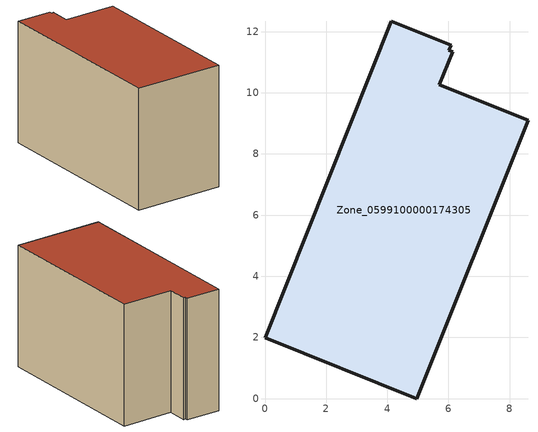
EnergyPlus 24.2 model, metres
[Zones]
Zone_0599100000174305
 floor ground (C_G): 6.14,11.35 5.7,10.26 8.6,9.1 4.96,0 0,1.99 4.13,12.33 6.09,11.55 6.01,11.39 z0.44
 wall outside (C_F): 4.13,12.33 0,1.99 4.96,0 8.6,9.1 5.7,10.26 6.14,11.35 6.01,11.39 6.09,11.55 4.13,12.33 z0.44:7.63
 roof outside (C_R): 5.7,10.26 6.14,11.35 6.01,11.39 6.09,11.55 4.13,12.33 0,1.99 4.96,0 8.6,9.1 z7.63
[BUILDING]
Pand.0599100000174305: North Axis=0; Terrain=City; Loads Convergence Tolerance Value=0.04; Temperature Convergence Tolerance Value=0.4; Solar Distribution=FullExterior; Maximum Number of Warmup Days=25; Minimum Number of Warmup Days=1
[Site:Location]
Rotterdam.The.Hague.AP_ZH_NLD Design_Conditions: Latitude=51.96; Longitude=4.45; Time Zone=1; Elevation=-4.5
[SITE:GROUNDTEMPERATURE:BUILDINGSURFACE]
18, 18, 18, 18, 18, 18, 18, 18, 18, 18, 18, 18
[MATERIAL] Thermal Absorptance=0.9; Solar Absorptance=0.7; Visible Absorptance=0.7
Name | Roughness | Thickness | Conductivity | Density | Specific Heat
G.TI.1975-1991 | MediumSmooth | 0.15 | 0.288461 | 540 | 1210
F.TI.1975-1991 | Rough | 0.3 | 0.230769 | 1920 | 840
R.TI.1975-1991 | MediumRough | 0.2 | 0.153846 | 1500 | 1000
[CONSTRUCTION]
C_G: G.TI.1975-1991
C_F: F.TI.1975-1991
C_R: R.TI.1975-1991
[ZONE]
Zone_0599100000174305: Type=1; Multiplier=1; Ceiling Height=Autocalculate; Volume=Autocalculate; Floor Area=autocalculate; Part of Total Floor Area=Yes
[ZONEINFILTRATION:DESIGNFLOWRATE]
Infil_Zone_0599100000174305: Zone or ZoneList or Space or SpaceList=Zone_0599100000174305; Schedule=AlwaysOn; Design Flow Rate Calculation Method=Flow/Area; Flow Rate per Floor Area=0.003; Constant Term Coefficient=1; Temperature Term Coefficient=0; Velocity Term Coefficient=0; Velocity Squared Term Coefficient=0
[HVACTEMPLATE:ZONE:IDEALLOADSAIRSYSTEM]
Zone_0599100000174305: Maximum Heating Supply Air Temperature=50; Minimum Cooling Supply Air Temperature=13; Maximum Heating Supply Air Humidity Ratio=0.0156; Minimum Cooling Supply Air Humidity Ratio=0.0077; Heating Limit=NoLimit; Cooling Limit=NoLimit; Dehumidification Control Type=ConstantSensibleHeatRatio; Cooling Sensible Heat Ratio=0.7; Dehumidification Setpoint=60; Humidification Control Type=None; Humidification Setpoint=30; Outdoor Air Method=None; Outdoor Air Flow Rate per Person=0.00944; Outdoor Air Flow Rate per Zone Floor Area=0; Outdoor Air Flow Rate per Zone=0; Demand Controlled Ventilation Type=None; Outdoor Air Economizer Type=NoEconomizer; Heat Recovery Type=None; Sensible Heat Recovery Effectiveness=0.7; Latent Heat Recovery Effectiveness=0.65
[ZONECONTROL:THERMOSTAT]
ThermostatControl_Zone_0599100000174305: Zone or ZoneList=Zone_0599100000174305; Control Type Schedule=DualSetpointControlType; Control 1=Thermostat_Zone_0599100000174305; Temperature Difference Between Cutout And Setpoint=0
[THERMOSTATSETPOINT:DUALSETPOINT]
Thermostat_Zone_0599100000174305: Heating Setpoint Temperature Schedule=HeatingSetpoint_Zone_0599100000174305; Cooling Setpoint Temperature Schedule=CoolingSetpoint_Zone_0599100000174305
[SCHEDULE:COMPACT]
HeatingSetpoint_Zone_0599100000174305: Through: 12/31, For: AllDays, Until: 24:00, 21
CoolingSetpoint_Zone_0599100000174305: Through: 12/31, For: AllDays, Until: 24:00, 24
DualSetpointControlType: Through: 12/31, For: AllDays, Until: 24:00, 4
AlwaysOn: Through: 12/31, For: AllDays, Until: 24:00, 1
